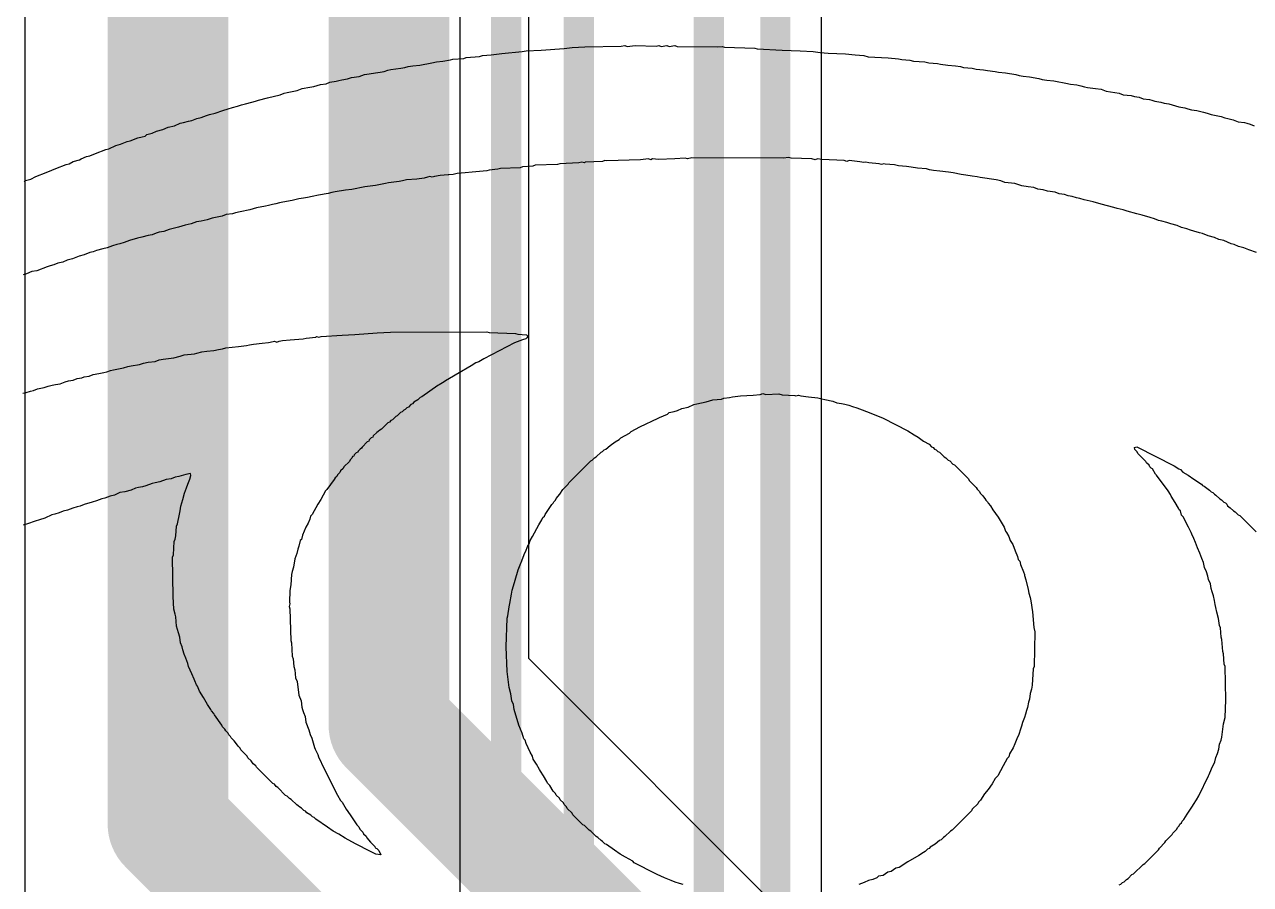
# Model space of a CAD drawing. Header units: inches. Extents: x 0 to 12.2, y 0 to 7.
# Drawn here: x 0.7242 to 1.13, y 1.3397 to 1.6243 of the extents above; entities that cross this region are included whole.
import ezdxf

# ---------------------------------------------------------------- set-up
doc = ezdxf.new("R2010")
doc.units = ezdxf.units.IN
doc.header["$MEASUREMENT"] = 0
for name, color, linetype in [('Bottom Layer', 5, 'Continuous'), ('Layer 2', 76, 'Continuous'), ('Top Overlay', 2, 'Continuous')]:
    doc.layers.add(name, color=color, linetype=linetype)

msp = doc.modelspace()

# ---------------------------------------------------------------- linework, layer by layer
at = {"layer": 'Bottom Layer'}
for p, q in [((0.98798, 0.57795), (0.98798, 2.9325)), ((0.86831, 2.40463), (0.86831, 0.67096))]:
    msp.add_line(p, q, dxfattribs=at)
for points in [[(0.95067, 0.53549, 0.01, 0.01, 0), (0.95067, 2.95542, 0.01, 0.01, 0)], [(0.97268, 0.57743, 0.01, 0.01, 0), (0.97268, 2.93968, 0.01, 0.01, 0)], [(0.90765, 0.26874, 0.01, 0.01, 0), (0.90765, 2.88202, 0.01, 0.01, 0)], [(0.8836, 0.65541, 0.01, 0.01, 0), (0.8836, 2.855, 0.01, 0.01, 0)]]:
    msp.add_lwpolyline(points, format="xyseb", dxfattribs=at)
at = {"layer": 'Layer 2'}
for p, q in [((0.72431, 2.13454), (0.72431, 1.33172)), ((0.89105, 1.41449), (0.89105, 2.06145)), ((1.12754, 1.178), (0.89105, 1.41449))]:
    msp.add_line(p, q, dxfattribs=at)
for points in [[(0.77167, 1.3597, 0.04, 0.04, 0), (0.77167, 2.11068, 0.04, 0.04, 0)], [(0.84481, 1.39245, 0.04, 0.04, 0), (0.84481, 2.07611, 0.04, 0.04, 0)], [(0.84481, 1.39245, 0.04, 0.04, 0), (1.10826, 1.129, 0.04, 0.04, 0)], [(0.77167, 1.3597, 0.04, 0.04, 0), (1.04981, 1.08157, 0.04, 0.04, 0)]]:
    msp.add_lwpolyline(points, format="xyseb", dxfattribs=at)
for points in [[(0.83481, 1.39245, 0.02, 0.02, 1), (0.85481, 1.39245, 0.02, 0.02, 1)], [(0.83481, 1.39245, 0.02, 0.02, 1), (0.85481, 1.39245, 0.02, 0.02, 1)], [(0.76167, 1.3597, 0.02, 0.02, 1), (0.78167, 1.3597, 0.02, 0.02, 1)], [(0.76167, 1.3597, 0.02, 0.02, 1), (0.78167, 1.3597, 0.02, 0.02, 1)]]:
    msp.add_lwpolyline(points, format="xyseb", close=True, dxfattribs=at)
at = {"layer": 'Top Overlay'}
for p, q in [((0.8822, 1.61473), (0.88889, 1.61538)), ((0.88889, 1.61538), (0.8902, 1.61565)), ((0.8902, 1.61565), (0.89519, 1.61591)), ((0.89519, 1.61591), (0.90279, 1.61643)), ((0.90279, 1.61643), (0.90542, 1.6167)), ((0.90542, 1.6167), (0.90962, 1.61696)), ((0.90962, 1.61696), (0.92168, 1.61722)), ((0.92168, 1.61722), (0.92286, 1.61735)), ((0.92286, 1.61735), (0.92365, 1.61709)), ((0.92365, 1.61709), (0.92627, 1.61735)), ((0.92627, 1.61735), (0.93323, 1.61722)), ((0.93323, 1.61722), (0.93414, 1.61735)), ((0.93414, 1.61735), (0.93493, 1.61709)), ((0.93493, 1.61709), (0.93677, 1.61735)), ((0.93677, 1.61735), (0.93756, 1.61709)), ((0.93756, 1.61709), (0.93939, 1.61735)), ((0.93939, 1.61735), (0.94018, 1.61709)), ((0.94018, 1.61709), (0.95343, 1.61696)), ((0.95343, 1.61696), (0.95513, 1.61709)), ((0.95513, 1.61709), (0.95592, 1.61683)), ((0.95592, 1.61683), (0.96589, 1.61656)), ((0.96589, 1.61656), (0.96668, 1.6163)), ((0.96668, 1.6163), (0.97494, 1.61591)), ((0.97494, 1.61591), (0.98097, 1.61565)), ((0.98097, 1.61565), (0.98517, 1.61538)), ((0.98517, 1.61538), (0.98753, 1.61512)), ((0.85505, 1.61092), (0.85898, 1.61171)), ((0.85898, 1.61171), (0.86056, 1.61197)), ((0.86056, 1.61197), (0.86266, 1.61224)), ((0.86266, 1.61224), (0.86515, 1.61263)), ((0.86515, 1.61263), (0.86593, 1.61289)), ((0.86593, 1.61289), (0.86961, 1.61315)), ((0.86961, 1.61315), (0.87039, 1.61342)), ((0.87039, 1.61342), (0.87472, 1.61381)), ((0.87472, 1.61381), (0.87577, 1.61407)), ((0.87577, 1.61407), (0.87866, 1.61433)), ((0.87866, 1.61433), (0.8822, 1.61473)), ((0.98753, 1.61512), (0.99016, 1.61486)), ((0.99016, 1.61486), (0.99593, 1.6146)), ((0.99593, 1.6146), (0.99908, 1.61433)), ((0.99908, 1.61433), (1.00196, 1.61407)), ((1.00196, 1.61407), (1.0034, 1.61368)), ((1.0034, 1.61368), (1.01009, 1.61329)), ((1.01009, 1.61329), (1.0135, 1.61302)), ((1.0135, 1.61302), (1.01455, 1.61276)), ((1.01455, 1.61276), (1.01718, 1.6125)), ((1.01718, 1.6125), (1.01849, 1.61224)), ((1.01849, 1.61224), (1.02216, 1.61197)), ((1.02216, 1.61197), (1.02347, 1.61171)), ((1.02347, 1.61171), (1.02636, 1.61145)), ((1.02636, 1.61145), (1.02741, 1.61119)), ((1.02741, 1.61119), (1.02977, 1.61092)), ((0.83235, 1.60686), (0.83498, 1.60712)), ((0.83498, 1.60712), (0.83668, 1.60778)), ((0.83668, 1.60778), (0.83826, 1.60804)), ((0.83826, 1.60804), (0.84036, 1.6083)), ((0.84036, 1.6083), (0.84193, 1.60856)), ((0.84193, 1.60856), (0.84324, 1.60883)), ((0.84324, 1.60883), (0.84442, 1.60922)), ((0.84442, 1.60922), (0.84547, 1.60948)), ((0.84547, 1.60948), (0.84875, 1.60987)), ((0.84875, 1.60987), (0.85006, 1.61014)), ((0.85006, 1.61014), (0.85111, 1.6104)), ((0.85111, 1.6104), (0.85269, 1.61066)), ((0.85269, 1.61066), (0.85505, 1.61092)), ((1.02977, 1.61092), (1.03239, 1.61066)), ((1.03239, 1.61066), (1.03397, 1.6104)), ((1.03397, 1.6104), (1.03502, 1.61014)), ((1.03502, 1.61014), (1.0379, 1.60987)), ((1.0379, 1.60987), (1.03921, 1.60961)), ((1.03921, 1.60961), (1.04158, 1.60935)), ((1.04158, 1.60935), (1.04289, 1.60909)), ((1.04289, 1.60909), (1.04551, 1.60883)), ((1.04551, 1.60883), (1.04656, 1.60856)), ((1.04656, 1.60856), (1.04892, 1.6083)), ((1.04892, 1.6083), (1.05233, 1.60778)), ((1.05233, 1.60778), (1.05338, 1.60751)), ((1.05338, 1.60751), (1.05469, 1.60725)), ((1.05469, 1.60725), (1.05679, 1.60699)), ((0.81438, 1.60253), (0.81609, 1.60318)), ((0.81609, 1.60318), (0.81858, 1.60358)), ((0.81858, 1.60358), (0.81989, 1.60384)), ((0.81989, 1.60384), (0.82212, 1.6045)), ((0.82212, 1.6045), (0.82396, 1.60476)), ((0.82396, 1.60476), (0.82527, 1.60528)), ((0.82527, 1.60528), (0.82737, 1.60555)), ((0.82737, 1.60555), (0.82816, 1.60581)), ((0.82816, 1.60581), (0.82921, 1.60607)), ((0.82921, 1.60607), (0.83104, 1.60633)), ((0.83104, 1.60633), (0.83235, 1.60686)), ((1.05679, 1.60699), (1.05994, 1.60646)), ((1.05994, 1.60646), (1.06099, 1.6062)), ((1.06099, 1.6062), (1.06256, 1.60594)), ((1.06256, 1.60594), (1.06492, 1.60568)), ((1.06492, 1.60568), (1.0665, 1.60541)), ((1.0665, 1.60541), (1.06781, 1.60515)), ((1.06781, 1.60515), (1.06886, 1.60489)), ((1.06886, 1.60489), (1.07043, 1.60463)), ((1.07043, 1.60463), (1.07253, 1.60437)), ((1.07253, 1.60437), (1.07384, 1.6041)), ((1.07384, 1.6041), (1.07502, 1.60371)), ((1.07502, 1.60371), (1.07607, 1.60345)), ((1.07607, 1.60345), (1.0787, 1.60318)), ((1.0787, 1.60318), (1.08053, 1.60292)), ((0.79943, 1.59859), (0.80061, 1.59899)), ((0.80061, 1.59899), (0.80166, 1.59925)), ((0.80166, 1.59925), (0.80455, 1.60004)), ((0.80455, 1.60004), (0.80874, 1.60109)), ((0.80874, 1.60109), (0.81006, 1.60161)), ((0.81006, 1.60161), (0.8111, 1.60187)), ((0.8111, 1.60187), (0.81333, 1.60227)), ((0.81333, 1.60227), (0.81438, 1.60253)), ((1.08053, 1.60292), (1.08224, 1.60227)), ((1.08224, 1.60227), (1.08657, 1.60161)), ((1.08657, 1.60161), (1.08788, 1.60109)), ((1.08788, 1.60109), (1.0905, 1.60082)), ((1.0905, 1.60082), (1.09155, 1.60056)), ((1.09155, 1.60056), (1.09313, 1.6003)), ((1.09313, 1.6003), (1.09444, 1.59977)), ((1.09444, 1.59977), (1.09654, 1.59951)), ((1.09654, 1.59951), (1.09732, 1.59925)), ((1.09732, 1.59925), (1.09837, 1.59899)), ((1.09837, 1.59899), (1.10034, 1.59859)), ((0.78539, 1.59453), (0.78723, 1.59505)), ((0.78723, 1.59505), (0.78985, 1.59584)), ((0.78985, 1.59584), (0.79156, 1.59649)), ((0.79156, 1.59649), (0.793, 1.59689)), ((0.793, 1.59689), (0.79471, 1.59728)), ((0.79471, 1.59728), (0.79602, 1.59781)), ((0.79602, 1.59781), (0.79733, 1.59807)), ((0.79733, 1.59807), (0.79943, 1.59859)), ((1.10034, 1.59859), (1.10139, 1.59833)), ((1.10139, 1.59833), (1.10296, 1.59807)), ((1.10296, 1.59807), (1.10401, 1.59781)), ((1.10401, 1.59781), (1.10624, 1.59715)), ((1.10624, 1.59715), (1.10821, 1.59676)), ((1.10821, 1.59676), (1.10926, 1.59649)), ((1.10926, 1.59649), (1.11044, 1.5961)), ((1.11044, 1.5961), (1.11228, 1.59584)), ((1.11228, 1.59584), (1.11438, 1.59531)), ((1.11438, 1.59531), (1.11569, 1.59505)), ((1.11569, 1.59505), (1.117, 1.59453)), ((0.77175, 1.59033), (0.77385, 1.59085)), ((0.77385, 1.59085), (0.77569, 1.59164)), ((0.77569, 1.59164), (0.77674, 1.5919)), ((0.77674, 1.5919), (0.77844, 1.5923)), ((0.77844, 1.5923), (0.77949, 1.59256)), ((0.77949, 1.59256), (0.7812, 1.59322)), ((0.7812, 1.59322), (0.78264, 1.59361)), ((0.78264, 1.59361), (0.78435, 1.59427)), ((0.78435, 1.59427), (0.78539, 1.59453)), ((1.117, 1.59453), (1.12028, 1.59387)), ((1.12028, 1.59387), (1.12146, 1.59348)), ((1.12146, 1.59348), (1.12251, 1.59322)), ((1.12251, 1.59322), (1.12421, 1.59282)), ((1.12421, 1.59282), (1.12592, 1.59217)), ((1.12592, 1.59217), (1.12802, 1.5919)), ((1.12802, 1.5919), (1.12881, 1.59164)), ((1.12881, 1.59164), (1.12985, 1.59138)), ((1.12985, 1.59138), (1.13117, 1.59085)), ((0.75916, 1.58587), (0.76165, 1.58679)), ((0.76165, 1.58679), (0.7631, 1.58718)), ((0.7631, 1.58718), (0.76414, 1.58744)), ((0.76414, 1.58744), (0.76467, 1.58797)), ((0.76467, 1.58797), (0.76637, 1.58836)), ((0.76637, 1.58836), (0.76782, 1.58902)), ((0.76782, 1.58902), (0.76992, 1.58954)), ((0.76992, 1.58954), (0.77175, 1.59033)), ((0.74762, 1.58167), (0.75103, 1.58298)), ((0.75103, 1.58298), (0.75208, 1.58325)), ((0.75208, 1.58325), (0.75444, 1.5843)), ((0.75444, 1.5843), (0.75588, 1.58469)), ((0.75588, 1.58469), (0.75811, 1.58561)), ((0.75811, 1.58561), (0.75916, 1.58587)), ((0.73896, 1.57826), (0.74027, 1.57905)), ((0.74027, 1.57905), (0.74237, 1.57957)), ((0.74237, 1.57957), (0.74289, 1.57984)), ((0.74289, 1.57984), (0.74473, 1.58062)), ((0.74473, 1.58062), (0.74578, 1.58089)), ((0.74578, 1.58089), (0.74762, 1.58167)), ((0.9087, 1.57879), (0.90765, 1.57852)), ((0.90948, 1.57852), (0.9087, 1.57879)), ((0.90975, 1.57879), (0.90948, 1.57852)), ((0.91552, 1.57905), (0.90975, 1.57879)), ((0.91631, 1.57931), (0.91552, 1.57905)), ((0.91696, 1.57918), (0.91631, 1.57931)), ((0.92811, 1.57957), (0.91696, 1.57918)), ((0.93073, 1.57984), (0.92811, 1.57957)), ((0.93152, 1.57957), (0.93073, 1.57984)), ((0.93205, 1.57984), (0.93152, 1.57957)), ((0.93401, 1.5797), (0.93205, 1.57984)), ((0.93939, 1.57984), (0.93401, 1.5797)), ((0.9428, 1.5801), (0.93939, 1.57984)), ((0.94359, 1.57984), (0.9428, 1.5801)), ((0.94503, 1.58023), (0.94359, 1.57984)), ((0.97533, 1.5801), (0.94503, 1.58023)), ((0.97717, 1.58036), (0.97533, 1.5801)), ((0.97796, 1.5801), (0.97717, 1.58036)), ((0.98478, 1.57984), (0.97796, 1.5801)), ((0.98583, 1.57957), (0.98478, 1.57984)), ((0.98661, 1.57984), (0.98583, 1.57957)), ((0.98806, 1.5797), (0.98661, 1.57984)), ((0.99553, 1.57931), (0.98806, 1.5797)), ((0.99632, 1.57905), (0.99553, 1.57931)), ((0.99711, 1.57931), (0.99632, 1.57905)), ((0.99803, 1.57918), (0.99711, 1.57931)), ((1.00065, 1.57892), (0.99803, 1.57918)), ((1.00196, 1.57866), (1.00065, 1.57892)), ((1.00262, 1.57879), (1.00196, 1.57866)), ((1.00367, 1.57852), (1.00262, 1.57879)), ((0.72794, 1.57406), (0.73135, 1.57538)), ((0.73135, 1.57538), (0.73319, 1.57616)), ((0.73319, 1.57616), (0.7345, 1.57669)), ((0.7345, 1.57669), (0.73791, 1.578)), ((0.73791, 1.578), (0.73896, 1.57826)), ((0.86607, 1.57472), (0.86462, 1.57459)), ((0.86738, 1.57498), (0.86607, 1.57472)), ((0.87, 1.57524), (0.86738, 1.57498)), ((0.87236, 1.57551), (0.87, 1.57524)), ((0.87722, 1.5759), (0.87236, 1.57551)), ((0.878, 1.57616), (0.87722, 1.5759)), ((0.88089, 1.57643), (0.878, 1.57616)), ((0.88168, 1.57669), (0.88089, 1.57643)), ((0.88823, 1.57695), (0.88168, 1.57669)), ((0.88902, 1.57721), (0.88823, 1.57695)), ((0.89243, 1.57747), (0.88902, 1.57721)), ((0.89322, 1.57774), (0.89243, 1.57747)), ((0.90056, 1.578), (0.89322, 1.57774)), ((0.90135, 1.57826), (0.90056, 1.578)), ((0.90765, 1.57852), (0.90135, 1.57826)), ((1.00708, 1.57826), (1.00367, 1.57852)), ((1.00786, 1.578), (1.00708, 1.57826)), ((1.00865, 1.57826), (1.00786, 1.578)), ((1.00904, 1.57813), (1.00865, 1.57826)), ((1.01219, 1.57787), (1.00904, 1.57813)), ((1.0135, 1.57761), (1.01219, 1.57787)), ((1.01613, 1.57734), (1.0135, 1.57761)), ((1.0177, 1.57708), (1.01613, 1.57734)), ((1.0198, 1.57682), (1.0177, 1.57708)), ((1.02269, 1.57656), (1.0198, 1.57682)), ((1.02374, 1.57629), (1.02269, 1.57656)), ((1.02505, 1.57603), (1.02374, 1.57629)), ((1.02715, 1.57577), (1.02505, 1.57603)), ((1.03003, 1.57551), (1.02715, 1.57577)), ((1.03161, 1.57524), (1.03003, 1.57551)), ((1.03423, 1.57472), (1.03161, 1.57524)), ((1.0358, 1.57446), (1.03423, 1.57472)), ((0.72401, 1.57223), (0.72453, 1.57275)), ((0.72453, 1.57275), (0.72624, 1.57315)), ((0.72624, 1.57315), (0.72794, 1.57406)), ((0.83681, 1.57065), (0.83249, 1.56974)), ((0.84036, 1.57105), (0.83681, 1.57065)), ((0.84141, 1.57131), (0.84036, 1.57105)), ((0.84364, 1.5717), (0.84141, 1.57131)), ((0.84468, 1.57197), (0.84364, 1.5717)), ((0.84823, 1.57236), (0.84468, 1.57197)), ((0.84928, 1.57262), (0.84823, 1.57236)), ((0.85059, 1.57288), (0.84928, 1.57262)), ((0.854, 1.57315), (0.85059, 1.57288)), ((0.85649, 1.57354), (0.854, 1.57315)), ((0.85754, 1.5738), (0.85649, 1.57354)), ((0.85833, 1.57406), (0.85754, 1.5738)), ((0.85911, 1.5738), (0.85833, 1.57406)), ((0.8599, 1.57406), (0.85911, 1.5738)), ((0.86174, 1.57433), (0.8599, 1.57406)), ((0.86436, 1.57459), (0.86174, 1.57433)), ((0.86462, 1.57459), (0.86436, 1.57459)), ((1.0379, 1.5742), (1.0358, 1.57446)), ((1.03948, 1.57393), (1.0379, 1.5742)), ((1.04053, 1.57367), (1.03948, 1.57393)), ((1.04577, 1.57288), (1.04053, 1.57367)), ((1.04735, 1.57262), (1.04577, 1.57288)), ((1.04866, 1.5721), (1.04735, 1.57262)), ((1.05194, 1.5717), (1.04866, 1.5721)), ((1.05299, 1.57144), (1.05194, 1.5717)), ((1.0543, 1.57092), (1.05299, 1.57144)), ((1.0564, 1.57065), (1.0543, 1.57092)), ((1.05823, 1.57039), (1.0564, 1.57065)), ((0.81491, 1.56659), (0.81281, 1.56606)), ((0.81648, 1.56685), (0.81491, 1.56659)), ((0.81779, 1.56711), (0.81648, 1.56685)), ((0.81937, 1.56737), (0.81779, 1.56711)), ((0.82147, 1.5679), (0.81937, 1.56737)), ((0.82462, 1.56842), (0.82147, 1.5679)), ((0.82593, 1.56869), (0.82462, 1.56842)), ((0.82698, 1.56895), (0.82593, 1.56869)), ((0.83039, 1.56947), (0.82698, 1.56895)), ((0.83249, 1.56974), (0.83039, 1.56947)), ((1.05955, 1.56987), (1.05823, 1.57039)), ((1.06138, 1.5696), (1.05955, 1.56987)), ((1.06283, 1.56921), (1.06138, 1.5696)), ((1.06532, 1.56882), (1.06283, 1.56921)), ((1.06663, 1.56829), (1.06532, 1.56882)), ((1.06847, 1.56803), (1.06663, 1.56829)), ((1.06965, 1.56764), (1.06847, 1.56803)), ((1.07096, 1.56737), (1.06965, 1.56764)), ((1.0724, 1.56698), (1.07096, 1.56737)), ((1.07345, 1.56672), (1.0724, 1.56698)), ((1.07489, 1.56633), (1.07345, 1.56672)), ((0.79877, 1.56305), (0.79549, 1.56239)), ((0.79982, 1.56331), (0.79877, 1.56305)), ((0.801, 1.5637), (0.79982, 1.56331)), ((0.80389, 1.56423), (0.801, 1.5637)), ((0.80494, 1.56449), (0.80389, 1.56423)), ((0.80625, 1.56475), (0.80494, 1.56449)), ((0.8073, 1.56501), (0.80625, 1.56475)), ((0.80861, 1.56528), (0.8073, 1.56501)), ((0.80966, 1.56554), (0.80861, 1.56528)), ((0.81281, 1.56606), (0.80966, 1.56554)), ((1.07594, 1.56606), (1.07489, 1.56633)), ((1.07791, 1.56567), (1.07594, 1.56606)), ((1.08053, 1.56488), (1.07791, 1.56567)), ((1.08473, 1.56383), (1.08053, 1.56488)), ((1.08591, 1.56344), (1.08473, 1.56383)), ((1.08788, 1.56305), (1.08591, 1.56344)), ((1.08919, 1.56252), (1.08788, 1.56305)), ((1.09234, 1.56173), (1.08919, 1.56252)), ((0.78107, 1.55898), (0.77936, 1.55832)), ((0.78264, 1.55924), (0.78107, 1.55898)), ((0.78461, 1.55964), (0.78264, 1.55924)), ((0.78631, 1.56029), (0.78461, 1.55964)), ((0.78789, 1.56055), (0.78631, 1.56029)), ((0.78959, 1.56095), (0.78789, 1.56055)), ((0.7909, 1.56147), (0.78959, 1.56095)), ((0.793, 1.56173), (0.7909, 1.56147)), ((0.79405, 1.562), (0.793, 1.56173)), ((0.79549, 1.56239), (0.79405, 1.562)), ((1.09418, 1.56121), (1.09234, 1.56173)), ((1.0968, 1.56042), (1.09418, 1.56121)), ((1.09824, 1.56003), (1.0968, 1.56042)), ((1.09955, 1.5595), (1.09824, 1.56003)), ((1.1006, 1.55924), (1.09955, 1.5595)), ((1.10231, 1.55885), (1.1006, 1.55924)), ((1.10362, 1.55832), (1.10231, 1.55885)), ((0.76506, 1.55452), (0.76296, 1.55399)), ((0.76637, 1.55478), (0.76506, 1.55452)), ((0.76769, 1.55531), (0.76637, 1.55478)), ((0.76874, 1.55557), (0.76769, 1.55531)), ((0.77031, 1.55583), (0.76874, 1.55557)), ((0.77202, 1.55649), (0.77031, 1.55583)), ((0.77516, 1.55727), (0.77202, 1.55649)), ((0.77739, 1.55793), (0.77516, 1.55727)), ((0.77936, 1.55832), (0.77739, 1.55793)), ((1.10572, 1.5578), (1.10362, 1.55832)), ((1.10716, 1.55714), (1.10572, 1.5578)), ((1.10887, 1.55675), (1.10716, 1.55714)), ((1.11018, 1.55622), (1.10887, 1.55675)), ((1.11123, 1.55596), (1.11018, 1.55622)), ((1.11306, 1.55544), (1.11123, 1.55596)), ((1.11411, 1.55518), (1.11306, 1.55544)), ((1.11595, 1.55439), (1.11411, 1.55518)), ((1.11805, 1.55386), (1.11595, 1.55439)), ((0.75155, 1.55045), (0.75011, 1.55006)), ((0.75326, 1.55111), (0.75155, 1.55045)), ((0.7547, 1.5515), (0.75326, 1.55111)), ((0.75575, 1.55177), (0.7547, 1.5515)), ((0.75719, 1.55216), (0.75575, 1.55177)), ((0.7589, 1.55281), (0.75719, 1.55216)), ((0.76152, 1.5536), (0.7589, 1.55281)), ((0.76296, 1.55399), (0.76152, 1.5536)), ((1.11949, 1.55321), (1.11805, 1.55386)), ((1.1212, 1.55281), (1.11949, 1.55321)), ((1.12356, 1.55177), (1.1212, 1.55281)), ((1.12461, 1.5515), (1.12356, 1.55177)), ((1.12605, 1.55085), (1.12461, 1.5515)), ((1.12776, 1.55045), (1.12605, 1.55085)), ((1.12946, 1.5498), (1.12776, 1.55045)), ((0.7383, 1.54639), (0.73686, 1.54573)), ((0.74001, 1.54678), (0.7383, 1.54639)), ((0.74224, 1.5477), (0.74001, 1.54678)), ((0.74394, 1.54809), (0.74224, 1.5477)), ((0.74578, 1.54888), (0.74394, 1.54809)), ((0.74683, 1.54914), (0.74578, 1.54888)), ((0.74801, 1.54954), (0.74683, 1.54914)), ((0.75011, 1.55006), (0.74801, 1.54954)), ((1.13195, 1.54888), (1.12946, 1.5498)), ((0.72663, 1.54258), (0.72479, 1.5418)), ((0.7282, 1.54285), (0.72663, 1.54258)), ((0.73161, 1.54416), (0.7282, 1.54285)), ((0.73266, 1.54442), (0.73161, 1.54416)), ((0.73384, 1.54481), (0.73266, 1.54442)), ((0.73516, 1.54534), (0.73384, 1.54481)), ((0.73686, 1.54573), (0.73516, 1.54534)), ((0.72479, 1.5418), (0.72374, 1.54153)), ((0.83354, 1.52173), (0.84088, 1.52225)), ((0.84088, 1.52225), (0.84534, 1.52251)), ((0.84534, 1.52251), (0.87722, 1.52264)), ((0.87722, 1.52264), (0.878, 1.52238)), ((0.878, 1.52238), (0.88666, 1.52212)), ((0.88666, 1.52212), (0.88745, 1.52186)), ((0.88745, 1.52186), (0.89033, 1.5216)), ((0.79077, 1.51727), (0.79497, 1.51779)), ((0.79497, 1.51779), (0.79759, 1.51805)), ((0.79759, 1.51805), (0.79864, 1.51832)), ((0.79864, 1.51832), (0.79995, 1.51858)), ((0.79995, 1.51858), (0.80284, 1.51884)), ((0.80284, 1.51884), (0.80494, 1.5191)), ((0.80494, 1.5191), (0.80651, 1.51937)), ((0.80651, 1.51937), (0.80691, 1.5195)), ((0.80691, 1.5195), (0.80769, 1.51923)), ((0.80769, 1.51923), (0.80848, 1.5195)), ((0.80848, 1.5195), (0.80953, 1.51976)), ((0.80953, 1.51976), (0.81215, 1.52002)), ((0.81215, 1.52002), (0.81635, 1.52028)), ((0.81635, 1.52028), (0.8174, 1.52055)), ((0.8174, 1.52055), (0.82055, 1.52081)), ((0.82055, 1.52081), (0.82081, 1.52107)), ((0.82081, 1.52107), (0.8216, 1.52081)), ((0.8216, 1.52081), (0.82239, 1.52107)), ((0.82239, 1.52107), (0.82934, 1.52146)), ((0.82934, 1.52146), (0.83354, 1.52173)), ((0.8864, 1.51897), (0.87617, 1.51372)), ((0.88902, 1.52002), (0.8864, 1.51897)), ((0.89007, 1.52028), (0.88902, 1.52002)), ((0.89046, 1.52068), (0.89007, 1.52028)), ((0.89033, 1.5216), (0.89073, 1.5212)), ((0.89073, 1.5212), (0.89046, 1.52068)), ((0.77005, 1.51359), (0.77359, 1.51399)), ((0.77359, 1.51399), (0.77569, 1.51451)), ((0.77569, 1.51451), (0.777, 1.51504)), ((0.777, 1.51504), (0.78041, 1.5153)), ((0.78041, 1.5153), (0.7812, 1.51556)), ((0.7812, 1.51556), (0.7829, 1.51595)), ((0.7829, 1.51595), (0.78448, 1.51622)), ((0.78448, 1.51622), (0.78684, 1.51648)), ((0.78684, 1.51648), (0.78841, 1.51674)), ((0.78841, 1.51674), (0.78972, 1.517)), ((0.78972, 1.517), (0.79077, 1.51727)), ((0.75142, 1.5094), (0.7526, 1.50979)), ((0.7526, 1.50979), (0.75365, 1.51005)), ((0.75365, 1.51005), (0.75693, 1.51071)), ((0.75693, 1.51071), (0.75837, 1.5111)), ((0.75837, 1.5111), (0.75942, 1.51136)), ((0.75942, 1.51136), (0.76218, 1.51176)), ((0.76218, 1.51176), (0.76349, 1.51228)), ((0.76349, 1.51228), (0.76506, 1.51254)), ((0.76506, 1.51254), (0.76742, 1.51281)), ((0.76742, 1.51281), (0.76874, 1.51333)), ((0.76874, 1.51333), (0.77005, 1.51359)), ((0.87066, 1.51058), (0.86882, 1.50953)), ((0.87197, 1.51136), (0.87066, 1.51058)), ((0.87354, 1.51241), (0.87197, 1.51136)), ((0.87459, 1.51268), (0.87354, 1.51241)), ((0.87617, 1.51372), (0.87459, 1.51268)), ((0.73594, 1.50546), (0.73765, 1.50612)), ((0.73765, 1.50612), (0.7387, 1.50638)), ((0.7387, 1.50638), (0.74027, 1.50664)), ((0.74027, 1.50664), (0.74158, 1.50717)), ((0.74158, 1.50717), (0.74316, 1.50743)), ((0.74316, 1.50743), (0.74394, 1.50769)), ((0.74394, 1.50769), (0.74552, 1.50795)), ((0.74552, 1.50795), (0.74683, 1.50848)), ((0.74683, 1.50848), (0.7488, 1.50887)), ((0.7488, 1.50887), (0.75037, 1.50913)), ((0.75037, 1.50913), (0.75142, 1.5094)), ((0.86305, 1.50612), (0.86147, 1.50507)), ((0.86357, 1.50638), (0.86305, 1.50612)), ((0.8662, 1.50795), (0.86357, 1.50638)), ((0.86672, 1.50822), (0.8662, 1.50795)), ((0.86882, 1.50953), (0.86672, 1.50822)), ((0.72361, 1.50231), (0.72466, 1.50258)), ((0.72466, 1.50258), (0.7261, 1.50297)), ((0.7261, 1.50297), (0.72715, 1.50323)), ((0.72715, 1.50323), (0.72847, 1.50376)), ((0.72847, 1.50376), (0.7307, 1.50415)), ((0.7307, 1.50415), (0.73201, 1.50467)), ((0.73201, 1.50467), (0.73332, 1.50494)), ((0.73332, 1.50494), (0.73437, 1.5052)), ((0.73437, 1.5052), (0.73594, 1.50546)), ((0.86095, 1.50481), (0.8557, 1.50113)), ((0.86147, 1.50507), (0.86095, 1.50481)), ((0.96117, 1.50139), (0.96536, 1.50166)), ((0.96536, 1.50166), (0.96772, 1.50192)), ((0.96772, 1.50192), (0.96851, 1.50218)), ((0.96851, 1.50218), (0.96956, 1.50192)), ((0.96956, 1.50192), (0.97389, 1.50205)), ((0.97389, 1.50205), (0.97494, 1.50179)), ((0.97494, 1.50179), (0.97914, 1.50153)), ((0.97953, 1.50139), (0.98032, 1.50166)), ((0.98032, 1.50166), (0.9811, 1.50139)), ((0.85124, 1.49772), (0.85072, 1.49746)), ((0.85203, 1.49851), (0.85124, 1.49772)), ((0.85256, 1.49877), (0.85203, 1.49851)), ((0.85308, 1.4993), (0.85256, 1.49877)), ((0.85439, 1.50008), (0.85308, 1.4993)), ((0.85518, 1.50087), (0.85439, 1.50008)), ((0.8557, 1.50113), (0.85518, 1.50087)), ((0.94175, 1.4972), (0.94385, 1.49772)), ((0.94385, 1.49772), (0.94569, 1.49851)), ((0.94569, 1.49851), (0.94674, 1.49877)), ((0.94674, 1.49877), (0.94975, 1.49943)), ((0.94975, 1.49943), (0.95198, 1.50008)), ((0.95198, 1.50008), (0.95487, 1.50035)), ((0.95487, 1.50035), (0.95566, 1.50061)), ((0.95566, 1.50061), (0.95749, 1.50087)), ((0.95749, 1.50087), (0.95854, 1.50113)), ((0.95854, 1.50113), (0.96117, 1.50139)), ((0.97914, 1.50153), (0.97953, 1.50139)), ((0.9811, 1.50139), (0.98373, 1.50113)), ((0.98373, 1.50113), (0.98674, 1.50074)), ((0.98674, 1.50074), (0.98806, 1.50048)), ((0.98806, 1.50048), (0.98911, 1.50021)), ((0.98911, 1.50021), (0.99173, 1.49969)), ((0.99173, 1.49969), (0.99304, 1.49916)), ((0.99304, 1.49916), (0.99462, 1.4989)), ((0.99462, 1.4989), (0.99566, 1.49864)), ((0.99566, 1.49864), (0.99698, 1.49838)), ((0.99698, 1.49838), (0.99829, 1.49785)), ((0.99829, 1.49785), (0.99973, 1.49746)), ((0.846, 1.49352), (0.84547, 1.49326)), ((0.84705, 1.49457), (0.846, 1.49352)), ((0.84757, 1.49484), (0.84705, 1.49457)), ((0.84862, 1.49589), (0.84757, 1.49484)), ((0.84914, 1.49615), (0.84862, 1.49589)), ((0.84967, 1.49667), (0.84914, 1.49615)), ((0.85019, 1.49693), (0.84967, 1.49667)), ((0.85072, 1.49746), (0.85019, 1.49693)), ((0.92785, 1.49116), (0.93388, 1.49405)), ((0.93388, 1.49405), (0.93441, 1.49431)), ((0.93441, 1.49431), (0.93703, 1.49536)), ((0.93703, 1.49536), (0.93756, 1.49589)), ((0.93756, 1.49589), (0.93926, 1.49628)), ((0.93926, 1.49628), (0.94031, 1.49654)), ((0.94031, 1.49654), (0.94175, 1.4972)), ((0.99973, 1.49746), (1.00144, 1.4968)), ((1.00144, 1.4968), (1.00432, 1.49575)), ((1.00432, 1.49575), (1.00839, 1.49405)), ((1.00839, 1.49405), (1.01652, 1.48985)), ((0.84127, 1.48959), (0.84075, 1.48933)), ((0.8418, 1.49011), (0.84127, 1.48959)), ((0.84232, 1.49038), (0.8418, 1.49011)), ((0.84442, 1.49247), (0.84232, 1.49038)), ((0.84495, 1.49274), (0.84442, 1.49247)), ((0.84547, 1.49326), (0.84495, 1.49274)), ((0.92444, 1.48906), (0.92496, 1.48959)), ((0.92496, 1.48959), (0.92785, 1.49116)), ((1.01652, 1.48985), (1.01862, 1.48854)), ((0.8376, 1.48618), (0.8359, 1.48447)), ((0.83813, 1.48644), (0.8376, 1.48618)), ((0.83826, 1.48683), (0.83813, 1.48644)), ((0.83891, 1.48749), (0.83826, 1.48683)), ((0.83944, 1.48775), (0.83891, 1.48749)), ((0.83957, 1.48815), (0.83944, 1.48775)), ((0.84075, 1.48933), (0.83957, 1.48815)), ((0.91801, 1.485), (0.91972, 1.48618)), ((0.91972, 1.48618), (0.92103, 1.48697)), ((0.92103, 1.48697), (0.92155, 1.48749)), ((0.92155, 1.48749), (0.92444, 1.48906)), ((1.01862, 1.48854), (1.01993, 1.48775)), ((1.01993, 1.48775), (1.02177, 1.48644)), ((1.02177, 1.48644), (1.0236, 1.48539)), ((1.0236, 1.48539), (1.02439, 1.4846)), ((0.83275, 1.48133), (0.83249, 1.4808)), ((0.83314, 1.48146), (0.83275, 1.48133)), ((0.83327, 1.48185), (0.83314, 1.48146)), ((0.83393, 1.48251), (0.83327, 1.48185)), ((0.83445, 1.48277), (0.83393, 1.48251)), ((0.83458, 1.48316), (0.83445, 1.48277)), ((0.83524, 1.48382), (0.83458, 1.48316)), ((0.83576, 1.48408), (0.83524, 1.48382)), ((0.8359, 1.48447), (0.83576, 1.48408)), ((0.91342, 1.48119), (0.91499, 1.48277)), ((0.91499, 1.48277), (0.91552, 1.48303)), ((0.91552, 1.48303), (0.91604, 1.48356)), ((0.91604, 1.48356), (0.91657, 1.48382)), ((0.91657, 1.48382), (0.91801, 1.485)), ((1.02439, 1.4846), (1.02492, 1.48434)), ((1.02492, 1.48434), (1.02544, 1.48382)), ((1.02544, 1.48382), (1.02597, 1.48356)), ((1.02597, 1.48356), (1.02649, 1.48303)), ((1.02649, 1.48303), (1.02702, 1.48277)), ((1.02702, 1.48277), (1.02859, 1.48119)), ((1.09155, 1.48434), (1.09234, 1.4846)), ((1.09168, 1.48369), (1.09155, 1.48434)), ((1.09247, 1.4829), (1.09168, 1.48369)), ((1.09234, 1.4846), (1.10467, 1.47831)), ((1.09273, 1.48237), (1.09247, 1.4829)), ((1.09536, 1.47975), (1.09273, 1.48237)), ((0.8296, 1.47739), (0.82881, 1.4766)), ((0.82986, 1.47791), (0.8296, 1.47739)), ((0.8317, 1.47975), (0.82986, 1.47791)), ((0.83196, 1.48028), (0.8317, 1.47975)), ((0.83249, 1.4808), (0.83196, 1.48028)), ((0.90437, 1.47267), (0.91158, 1.47988)), ((0.91158, 1.47988), (0.91211, 1.48014)), ((0.91211, 1.48014), (0.91289, 1.48093)), ((0.91289, 1.48093), (0.91342, 1.48119)), ((1.02859, 1.48119), (1.02911, 1.48093)), ((1.02911, 1.48093), (1.0299, 1.48014)), ((1.0299, 1.48014), (1.03043, 1.47988)), ((1.03043, 1.47988), (1.03147, 1.47883)), ((1.03147, 1.47883), (1.032, 1.47857)), ((1.032, 1.47857), (1.03659, 1.47398)), ((1.09562, 1.47923), (1.09536, 1.47975)), ((1.09641, 1.47844), (1.09562, 1.47923)), ((1.09667, 1.47791), (1.09641, 1.47844)), ((1.09706, 1.47752), (1.09667, 1.47791)), ((1.09759, 1.47726), (1.09706, 1.47752)), ((1.0985, 1.47555), (1.09759, 1.47726)), ((1.10467, 1.47831), (1.10624, 1.47726)), ((1.10624, 1.47726), (1.10677, 1.477)), ((0.7711, 1.47372), (0.769, 1.47293)), ((0.77267, 1.47398), (0.7711, 1.47372)), ((0.77398, 1.4745), (0.77267, 1.47398)), ((0.77529, 1.47477), (0.77398, 1.4745)), ((0.77674, 1.47516), (0.77529, 1.47477)), ((0.77752, 1.47542), (0.77674, 1.47516)), ((0.7791, 1.47568), (0.77752, 1.47542)), ((0.77818, 1.47214), (0.77884, 1.47385)), ((0.77884, 1.47385), (0.77923, 1.47503)), ((0.77923, 1.47503), (0.7791, 1.47568)), ((0.82671, 1.47372), (0.82422, 1.47044)), ((0.82698, 1.47424), (0.82671, 1.47372)), ((0.8275, 1.47477), (0.82698, 1.47424)), ((0.82776, 1.47529), (0.8275, 1.47477)), ((0.82855, 1.47608), (0.82776, 1.47529)), ((0.82881, 1.4766), (0.82855, 1.47608)), ((1.03659, 1.47398), (1.03685, 1.47345)), ((1.03685, 1.47345), (1.03921, 1.47109)), ((1.0989, 1.47516), (1.0985, 1.47555)), ((1.1027, 1.47004), (1.0989, 1.47516)), ((1.10677, 1.477), (1.10756, 1.47621)), ((1.10756, 1.47621), (1.10939, 1.47516)), ((1.10939, 1.47516), (1.11123, 1.47385)), ((1.11123, 1.47385), (1.11372, 1.47214)), ((0.75575, 1.46939), (0.75391, 1.4686)), ((0.75732, 1.46965), (0.75575, 1.46939)), ((0.75942, 1.47018), (0.75732, 1.46965)), ((0.76087, 1.47083), (0.75942, 1.47018)), ((0.76191, 1.47109), (0.76087, 1.47083)), ((0.76323, 1.47136), (0.76191, 1.47109)), ((0.76428, 1.47162), (0.76323, 1.47136)), ((0.76637, 1.47241), (0.76428, 1.47162)), ((0.76742, 1.47267), (0.76637, 1.47241)), ((0.769, 1.47293), (0.76742, 1.47267)), ((0.77661, 1.46716), (0.77713, 1.46926)), ((0.77713, 1.46926), (0.77779, 1.47096)), ((0.77779, 1.47096), (0.77818, 1.47214)), ((0.82383, 1.47004), (0.82225, 1.46716)), ((0.82422, 1.47044), (0.82383, 1.47004)), ((0.90135, 1.46886), (0.9024, 1.47044)), ((0.9024, 1.47044), (0.90411, 1.47214)), ((0.90411, 1.47214), (0.90437, 1.47267)), ((1.03921, 1.47109), (1.03948, 1.47057)), ((1.03948, 1.47057), (1.04026, 1.46978)), ((1.04026, 1.46978), (1.04053, 1.46926)), ((1.04053, 1.46926), (1.04131, 1.46847)), ((1.10349, 1.46873), (1.1027, 1.47004)), ((1.11372, 1.47214), (1.11411, 1.47175)), ((1.11411, 1.47175), (1.11464, 1.47149)), ((1.11464, 1.47149), (1.11647, 1.47018)), ((1.11647, 1.47018), (1.117, 1.46965)), ((1.117, 1.46965), (1.11752, 1.46939)), ((1.11752, 1.46939), (1.11805, 1.46886)), ((0.74394, 1.46545), (0.74263, 1.46493)), ((0.74657, 1.46624), (0.74394, 1.46545)), ((0.74801, 1.46663), (0.74657, 1.46624)), ((0.74972, 1.46729), (0.74801, 1.46663)), ((0.75077, 1.46755), (0.74972, 1.46729)), ((0.75247, 1.46821), (0.75077, 1.46755)), ((0.75391, 1.4686), (0.75247, 1.46821)), ((0.77595, 1.46493), (0.77621, 1.46598)), ((0.77621, 1.46598), (0.77661, 1.46716)), ((0.8212, 1.46558), (0.81937, 1.46217)), ((0.82225, 1.46716), (0.8212, 1.46558)), ((0.8965, 1.46217), (0.89873, 1.46545)), ((0.89873, 1.46545), (0.89912, 1.46585)), ((0.89912, 1.46585), (0.89938, 1.46637)), ((0.89938, 1.46637), (0.89991, 1.4669)), ((0.89991, 1.4669), (0.90017, 1.46742)), ((0.90017, 1.46742), (0.90135, 1.46886)), ((1.04131, 1.46847), (1.04158, 1.46795)), ((1.04158, 1.46795), (1.0421, 1.46742)), ((1.0421, 1.46742), (1.04236, 1.4669)), ((1.04236, 1.4669), (1.04289, 1.46637)), ((1.04289, 1.46637), (1.04315, 1.46585)), ((1.04315, 1.46585), (1.04394, 1.46506)), ((1.04394, 1.46506), (1.04472, 1.46375)), ((1.10375, 1.46821), (1.10349, 1.46873)), ((1.10506, 1.46611), (1.10375, 1.46821)), ((1.10611, 1.46427), (1.10506, 1.46611)), ((1.11805, 1.46886), (1.11857, 1.4686)), ((1.11857, 1.4686), (1.11989, 1.46729)), ((1.11989, 1.46729), (1.12041, 1.46703)), ((1.12041, 1.46703), (1.1212, 1.46624)), ((1.1212, 1.46624), (1.12172, 1.46598)), ((1.12172, 1.46598), (1.12212, 1.46558)), ((1.12212, 1.46558), (1.12238, 1.46506)), ((1.12238, 1.46506), (1.1233, 1.4644)), ((0.73083, 1.46099), (0.72912, 1.46034)), ((0.73319, 1.46204), (0.73083, 1.46099)), ((0.73424, 1.46231), (0.73319, 1.46204)), ((0.73568, 1.4627), (0.73424, 1.46231)), ((0.73699, 1.46322), (0.73568, 1.4627)), ((0.73843, 1.46362), (0.73699, 1.46322)), ((0.74014, 1.46427), (0.73843, 1.46362)), ((0.74158, 1.46467), (0.74014, 1.46427)), ((0.74263, 1.46493), (0.74158, 1.46467)), ((0.77477, 1.45903), (0.77543, 1.46231)), ((0.77543, 1.46231), (0.77569, 1.46335)), ((0.77569, 1.46335), (0.77595, 1.46493)), ((0.81884, 1.46165), (0.81858, 1.4606)), ((0.81937, 1.46217), (0.81884, 1.46165)), ((0.89545, 1.46034), (0.89571, 1.46112)), ((0.89571, 1.46112), (0.89624, 1.46165)), ((0.89624, 1.46165), (0.8965, 1.46217)), ((1.04472, 1.46375), (1.04643, 1.46126)), ((1.04643, 1.46126), (1.0484, 1.45798)), ((1.10637, 1.46375), (1.10611, 1.46427)), ((1.10677, 1.46335), (1.10637, 1.46375)), ((1.10716, 1.46191), (1.10677, 1.46335)), ((1.10769, 1.46139), (1.10716, 1.46191)), ((1.10952, 1.45798), (1.10769, 1.46139)), ((1.1233, 1.4644), (1.12435, 1.46335)), ((1.12435, 1.46335), (1.12487, 1.46309)), ((1.12487, 1.46309), (1.12592, 1.46204)), ((1.12592, 1.46204), (1.12644, 1.46178)), ((1.12644, 1.46178), (1.13182, 1.4564)), ((0.72519, 1.45903), (0.72374, 1.45863)), ((0.72768, 1.45994), (0.72519, 1.45903)), ((0.72912, 1.46034), (0.72768, 1.45994)), ((0.77424, 1.45509), (0.77451, 1.45824)), ((0.77451, 1.45824), (0.77477, 1.45903)), ((0.81727, 1.45798), (0.81622, 1.45535)), ((0.81806, 1.45929), (0.81727, 1.45798)), ((0.81858, 1.4606), (0.81806, 1.45929)), ((0.8923, 1.45483), (0.8944, 1.45876)), ((0.8944, 1.45876), (0.89545, 1.46034)), ((1.0484, 1.45798), (1.04892, 1.45666)), ((1.11031, 1.45614), (1.10952, 1.45798)), ((0.77346, 1.44879), (0.77372, 1.45325)), ((0.77372, 1.45325), (0.77398, 1.45404)), ((0.77398, 1.45404), (0.77424, 1.45509)), ((0.81543, 1.45352), (0.81491, 1.45168)), ((0.81583, 1.45391), (0.81543, 1.45352)), ((0.81622, 1.45535), (0.81583, 1.45391)), ((0.89125, 1.45247), (0.89151, 1.45352)), ((0.89151, 1.45352), (0.8923, 1.45483)), ((1.04892, 1.45666), (1.04918, 1.45614)), ((1.04918, 1.45614), (1.04997, 1.45483)), ((1.04997, 1.45483), (1.05049, 1.45352)), ((1.05049, 1.45352), (1.05128, 1.4522)), ((1.11057, 1.45562), (1.11031, 1.45614)), ((1.11123, 1.45417), (1.11057, 1.45562)), ((1.11175, 1.45286), (1.11123, 1.45417)), ((1.11241, 1.45116), (1.11175, 1.45286)), ((0.81425, 1.44919), (0.8136, 1.44748)), ((0.81465, 1.45063), (0.81425, 1.44919)), ((0.81491, 1.45168), (0.81465, 1.45063)), ((0.88876, 1.44683), (0.88955, 1.44893)), ((0.88955, 1.44893), (0.8902, 1.45037)), ((0.8902, 1.45037), (0.89086, 1.45207)), ((0.89086, 1.45207), (0.89125, 1.45247)), ((1.05128, 1.4522), (1.05207, 1.45011)), ((1.05207, 1.45011), (1.05286, 1.44827)), ((1.1132, 1.44932), (1.11241, 1.45116)), ((1.11385, 1.44761), (1.1132, 1.44932)), ((0.7732, 1.44801), (0.77346, 1.44879)), ((0.77333, 1.43502), (0.7732, 1.44801)), ((0.8136, 1.44748), (0.8132, 1.44473)), ((0.88758, 1.44381), (0.88823, 1.44552)), ((0.88823, 1.44552), (0.88876, 1.44683)), ((1.05286, 1.44827), (1.05312, 1.44722)), ((1.05312, 1.44722), (1.05364, 1.4467)), ((1.05364, 1.4467), (1.05391, 1.44565)), ((1.05391, 1.44565), (1.05482, 1.44315)), ((1.11438, 1.4463), (1.11385, 1.44761)), ((1.11477, 1.4446), (1.11438, 1.4463)), ((0.81255, 1.44224), (0.81229, 1.43883)), ((0.81281, 1.44329), (0.81255, 1.44224)), ((0.8132, 1.44473), (0.81281, 1.44329)), ((0.88653, 1.4404), (0.88758, 1.44381)), ((1.05482, 1.44315), (1.05522, 1.44224)), ((1.05522, 1.44224), (1.05522, 1.44197)), ((1.05522, 1.44197), (1.05561, 1.44053)), ((1.11543, 1.44315), (1.11477, 1.4446)), ((1.11582, 1.44171), (1.11543, 1.44315)), ((1.11608, 1.44066), (1.11582, 1.44171)), ((0.81202, 1.43699), (0.81189, 1.43318)), ((0.81229, 1.43883), (0.81202, 1.43699)), ((0.88535, 1.43581), (0.88561, 1.43712)), ((0.88561, 1.43712), (0.886, 1.43856)), ((0.886, 1.43856), (0.88653, 1.4404)), ((1.05561, 1.44053), (1.0564, 1.43738)), ((1.0564, 1.43738), (1.05666, 1.43607)), ((1.11674, 1.43922), (1.11608, 1.44066)), ((1.117, 1.43764), (1.11674, 1.43922)), ((1.11726, 1.4366), (1.117, 1.43764)), ((0.77359, 1.43082), (0.77333, 1.43502)), ((0.81189, 1.43318), (0.81202, 1.43253)), ((0.88456, 1.43161), (0.88482, 1.43266)), ((0.88482, 1.43266), (0.88535, 1.43581)), ((1.05666, 1.43607), (1.05705, 1.43463)), ((1.05705, 1.43463), (1.05732, 1.43358)), ((1.05732, 1.43358), (1.05784, 1.42991)), ((1.11779, 1.43528), (1.11726, 1.4366)), ((1.11805, 1.43371), (1.11779, 1.43528)), ((1.11831, 1.4324), (1.11805, 1.43371)), ((0.77398, 1.42912), (0.77359, 1.43082)), ((0.77424, 1.42833), (0.77398, 1.42912)), ((0.81202, 1.43253), (0.81176, 1.43174)), ((0.81176, 1.43174), (0.81202, 1.43095)), ((0.81202, 1.43095), (0.81229, 1.42046)), ((0.88391, 1.42781), (0.88417, 1.42859)), ((0.88417, 1.42859), (0.88456, 1.43161)), ((1.05784, 1.42991), (1.05823, 1.42479)), ((1.11857, 1.43135), (1.11831, 1.4324)), ((1.11884, 1.42977), (1.11857, 1.43135)), ((1.11936, 1.42768), (1.11884, 1.42977)), ((0.77451, 1.42518), (0.77424, 1.42833)), ((0.77477, 1.42413), (0.77451, 1.42518)), ((0.88364, 1.41836), (0.88391, 1.42781)), ((1.05823, 1.42479), (1.05863, 1.42335)), ((1.11975, 1.42545), (1.11936, 1.42768)), ((1.12002, 1.42466), (1.11975, 1.42545)), ((1.12028, 1.42151), (1.12002, 1.42466)), ((0.77516, 1.42295), (0.77477, 1.42413)), ((0.77556, 1.42151), (0.77516, 1.42295)), ((0.77582, 1.41967), (0.77556, 1.42151)), ((0.81229, 1.42046), (0.81255, 1.41967)), ((1.05863, 1.42335), (1.05837, 1.4118)), ((1.12054, 1.42072), (1.12028, 1.42151)), ((1.1208, 1.41679), (1.12054, 1.42072)), ((0.77634, 1.41836), (0.77582, 1.41967)), ((0.77661, 1.41731), (0.77634, 1.41836)), ((0.777, 1.41587), (0.77661, 1.41731)), ((0.81255, 1.41967), (0.81281, 1.41521)), ((0.88391, 1.41023), (0.88364, 1.41836)), ((1.12107, 1.416), (1.1208, 1.41679)), ((0.77752, 1.41456), (0.777, 1.41587)), ((0.77818, 1.41285), (0.77752, 1.41456)), ((0.77844, 1.4118), (0.77818, 1.41285)), ((0.81281, 1.41521), (0.81307, 1.41443)), ((0.81307, 1.41443), (0.81333, 1.4118)), ((1.12133, 1.41259), (1.12107, 1.416)), ((1.12159, 1.4118), (1.12133, 1.41259)), ((0.77949, 1.40944), (0.77844, 1.4118)), ((0.78028, 1.40761), (0.77949, 1.40944)), ((0.81333, 1.4118), (0.8136, 1.41075)), ((0.8136, 1.41075), (0.81386, 1.40813)), ((0.88456, 1.40485), (0.88391, 1.41023)), ((1.0581, 1.41102), (1.05771, 1.40564)), ((1.05837, 1.4118), (1.0581, 1.41102)), ((1.12185, 1.40079), (1.12159, 1.4118)), ((0.78054, 1.40708), (0.78028, 1.40761)), ((0.78107, 1.40577), (0.78054, 1.40708)), ((0.78146, 1.40538), (0.78107, 1.40577)), ((0.78212, 1.40367), (0.78146, 1.40538)), ((0.81386, 1.40813), (0.81438, 1.40682)), ((0.81438, 1.40682), (0.81491, 1.40236)), ((0.88509, 1.40275), (0.88456, 1.40485)), ((1.05745, 1.40433), (1.05705, 1.40288)), ((1.05771, 1.40564), (1.05745, 1.40433)), ((0.78343, 1.40157), (0.78212, 1.40367)), ((0.78474, 1.39921), (0.78343, 1.40157)), ((0.81491, 1.40236), (0.8157, 1.40052)), ((0.8157, 1.40052), (0.81596, 1.39842)), ((0.88548, 1.40052), (0.88509, 1.40275)), ((0.886, 1.39921), (0.88548, 1.40052)), ((1.05679, 1.40105), (1.05653, 1.4)), ((1.05705, 1.40288), (1.05679, 1.40105)), ((1.12159, 1.39501), (1.12185, 1.40079)), ((0.78579, 1.39764), (0.78474, 1.39921)), ((0.78605, 1.39711), (0.78579, 1.39764)), ((0.78684, 1.39633), (0.78605, 1.39711)), ((0.7871, 1.3958), (0.78684, 1.39633)), ((0.81596, 1.39842), (0.81622, 1.39764)), ((0.81622, 1.39764), (0.81648, 1.39659)), ((0.81648, 1.39659), (0.81701, 1.39528)), ((0.88627, 1.39764), (0.886, 1.39921)), ((0.88784, 1.39239), (0.88627, 1.39764)), ((1.05548, 1.39606), (1.05522, 1.39501)), ((1.05587, 1.39724), (1.05548, 1.39606)), ((1.05614, 1.39829), (1.05587, 1.39724)), ((1.05653, 1.4), (1.05614, 1.39829)), ((0.78946, 1.39239), (0.7871, 1.3958)), ((0.78972, 1.39187), (0.78946, 1.39239)), ((0.81701, 1.39528), (0.81727, 1.39344)), ((0.81727, 1.39344), (0.81832, 1.39082)), ((0.88889, 1.38977), (0.88784, 1.39239)), ((1.05417, 1.39213), (1.05391, 1.39108)), ((1.05456, 1.39331), (1.05417, 1.39213)), ((1.05522, 1.39501), (1.05456, 1.39331)), ((1.1208, 1.39108), (1.12107, 1.39291)), ((1.12107, 1.39291), (1.12159, 1.39501)), ((0.79051, 1.39108), (0.78972, 1.39187)), ((0.79077, 1.39055), (0.79051, 1.39108)), ((0.79156, 1.38977), (0.79077, 1.39055)), ((0.79182, 1.38924), (0.79156, 1.38977)), ((0.79235, 1.38872), (0.79182, 1.38924)), ((0.79261, 1.38819), (0.79235, 1.38872)), ((0.79353, 1.38727), (0.79261, 1.38819)), ((0.81832, 1.39082), (0.81871, 1.38937)), ((0.81871, 1.38937), (0.81924, 1.38806)), ((0.81924, 1.38806), (0.82016, 1.38504)), ((0.88941, 1.38793), (0.88889, 1.38977)), ((0.88994, 1.38741), (0.88941, 1.38793)), ((1.05259, 1.38793), (1.05194, 1.38622)), ((1.05325, 1.38937), (1.05259, 1.38793)), ((1.05391, 1.39108), (1.05325, 1.38937)), ((1.12028, 1.38741), (1.12054, 1.38845)), ((1.12054, 1.38845), (1.1208, 1.39108)), ((0.79471, 1.38583), (0.79353, 1.38727)), ((0.79497, 1.38531), (0.79471, 1.38583)), ((0.79549, 1.38478), (0.79497, 1.38531)), ((0.79576, 1.38426), (0.79549, 1.38478)), ((0.79786, 1.38216), (0.79576, 1.38426)), ((0.82016, 1.38504), (0.82042, 1.38452)), ((0.82042, 1.38452), (0.8212, 1.38268)), ((0.8902, 1.38636), (0.88994, 1.38741)), ((0.89151, 1.38347), (0.8902, 1.38636)), ((1.05141, 1.38491), (1.05023, 1.38295)), ((1.05194, 1.38622), (1.05141, 1.38491)), ((1.1191, 1.38308), (1.11949, 1.38452)), ((1.11949, 1.38452), (1.11975, 1.38609)), ((1.11975, 1.38609), (1.12028, 1.38741)), ((0.79812, 1.38163), (0.79786, 1.38216)), ((0.79917, 1.38058), (0.79812, 1.38163)), ((0.79982, 1.37967), (0.79917, 1.38058)), ((0.8212, 1.38268), (0.82147, 1.3819)), ((0.82147, 1.3819), (0.8233, 1.37796)), ((0.8923, 1.38216), (0.89151, 1.38347)), ((0.89256, 1.38111), (0.8923, 1.38216)), ((0.89361, 1.37954), (0.89256, 1.38111)), ((1.04945, 1.38137), (1.04813, 1.37901)), ((1.04997, 1.3819), (1.04945, 1.38137)), ((1.05023, 1.38295), (1.04997, 1.3819)), ((1.11713, 1.37796), (1.11818, 1.38032)), ((1.11818, 1.38032), (1.11857, 1.38176)), ((1.11857, 1.38176), (1.1191, 1.38308)), ((0.80074, 1.37901), (0.79982, 1.37967)), ((0.801, 1.37849), (0.80074, 1.37901)), ((0.80638, 1.37311), (0.801, 1.37849)), ((0.8233, 1.37796), (0.82776, 1.3693)), ((0.89466, 1.3777), (0.89361, 1.37954)), ((0.89492, 1.37717), (0.89466, 1.3777)), ((0.89597, 1.3756), (0.89492, 1.37717)), ((1.04813, 1.37901), (1.0463, 1.3756)), ((1.11608, 1.3756), (1.11634, 1.37612)), ((1.11634, 1.37612), (1.11713, 1.37796)), ((0.80691, 1.37285), (0.80638, 1.37311)), ((0.80743, 1.37206), (0.80691, 1.37285)), ((0.80796, 1.3718), (0.80743, 1.37206)), ((0.81058, 1.36917), (0.80796, 1.3718)), ((0.89702, 1.37376), (0.89597, 1.3756)), ((0.89728, 1.37324), (0.89702, 1.37376)), ((0.89807, 1.37245), (0.89728, 1.37324)), ((0.89912, 1.37062), (0.89807, 1.37245)), ((1.04446, 1.37298), (1.04315, 1.37114)), ((1.04551, 1.37481), (1.04446, 1.37298)), ((1.0463, 1.3756), (1.04551, 1.37481)), ((1.11293, 1.36904), (1.11608, 1.3756)), ((0.8111, 1.36891), (0.81058, 1.36917)), ((0.81189, 1.36812), (0.8111, 1.36891)), ((0.81242, 1.36786), (0.81189, 1.36812)), ((0.81425, 1.36602), (0.81242, 1.36786)), ((0.82776, 1.3693), (0.82881, 1.36747)), ((0.89991, 1.36983), (0.89912, 1.37062)), ((0.90017, 1.3693), (0.89991, 1.36983)), ((0.90122, 1.36825), (0.90017, 1.3693)), ((0.90148, 1.36773), (0.90122, 1.36825)), ((0.90253, 1.36668), (0.90148, 1.36773)), ((1.04197, 1.3697), (1.04066, 1.3676)), ((1.04315, 1.37114), (1.04197, 1.3697)), ((1.1111, 1.36616), (1.11215, 1.36773)), ((1.11215, 1.36773), (1.11293, 1.36904)), ((0.81478, 1.36576), (0.81425, 1.36602)), ((0.8153, 1.36524), (0.81478, 1.36576)), ((0.81583, 1.36497), (0.8153, 1.36524)), ((0.81661, 1.36419), (0.81583, 1.36497)), ((0.81714, 1.36393), (0.81661, 1.36419)), ((0.81766, 1.3634), (0.81714, 1.36393)), ((0.82881, 1.36747), (0.82934, 1.36694)), ((0.82934, 1.36694), (0.83065, 1.36458)), ((0.83065, 1.36458), (0.83196, 1.36274)), ((0.90279, 1.36616), (0.90253, 1.36668)), ((0.90358, 1.36537), (0.90279, 1.36616)), ((0.90384, 1.36484), (0.90358, 1.36537)), ((0.90542, 1.36327), (0.90384, 1.36484)), ((1.03764, 1.36406), (1.03121, 1.35763)), ((1.0379, 1.36458), (1.03764, 1.36406)), ((1.03974, 1.36642), (1.0379, 1.36458)), ((1.04, 1.36694), (1.03974, 1.36642)), ((1.04066, 1.3676), (1.04, 1.36694)), ((1.109, 1.36301), (1.11083, 1.36563)), ((1.11083, 1.36563), (1.1111, 1.36616)), ((0.81897, 1.36261), (0.81766, 1.3634)), ((0.8195, 1.36209), (0.81897, 1.36261)), ((0.82002, 1.36183), (0.8195, 1.36209)), ((0.82055, 1.3613), (0.82002, 1.36183)), ((0.82448, 1.35868), (0.82055, 1.3613)), ((0.83196, 1.36274), (0.83419, 1.35947)), ((0.90568, 1.36274), (0.90542, 1.36327)), ((0.90896, 1.35947), (0.90568, 1.36274)), ((1.10637, 1.35907), (1.10664, 1.3596)), ((1.10664, 1.3596), (1.10716, 1.36012)), ((1.10716, 1.36012), (1.10742, 1.36065)), ((1.10742, 1.36065), (1.10795, 1.36117)), ((1.10795, 1.36117), (1.109, 1.36301)), ((0.82632, 1.35737), (0.82448, 1.35868)), ((0.82816, 1.35632), (0.82632, 1.35737)), ((0.83026, 1.35501), (0.82816, 1.35632)), ((0.83419, 1.35947), (0.83485, 1.35881)), ((0.83485, 1.35881), (0.83511, 1.35802)), ((0.83511, 1.35802), (0.83616, 1.35697)), ((0.83616, 1.35697), (0.83642, 1.35645)), ((0.83642, 1.35645), (0.83721, 1.35566)), ((0.83721, 1.35566), (0.83747, 1.35514)), ((0.90948, 1.3592), (0.90896, 1.35947)), ((0.91106, 1.35763), (0.90948, 1.3592)), ((0.91158, 1.35737), (0.91106, 1.35763)), ((0.91342, 1.35553), (0.91158, 1.35737)), ((0.91394, 1.35527), (0.91342, 1.35553)), ((1.02885, 1.35553), (1.02833, 1.35527)), ((1.03069, 1.35737), (1.02885, 1.35553)), ((1.03121, 1.35763), (1.03069, 1.35737)), ((1.10191, 1.35409), (1.10401, 1.35619)), ((1.10401, 1.35619), (1.10428, 1.35671)), ((1.10428, 1.35671), (1.10559, 1.35802)), ((1.10559, 1.35802), (1.10585, 1.35855)), ((1.10585, 1.35855), (1.10637, 1.35907)), ((0.83367, 1.35317), (0.83026, 1.35501)), ((0.83865, 1.35055), (0.83367, 1.35317)), ((0.83747, 1.35514), (0.83865, 1.35369)), ((0.83865, 1.35369), (0.84009, 1.35225)), ((0.84009, 1.35225), (0.84022, 1.35186)), ((0.84022, 1.35186), (0.84075, 1.3516)), ((0.84075, 1.3516), (0.84141, 1.35094)), ((0.91499, 1.35422), (0.91394, 1.35527)), ((0.91552, 1.35396), (0.91499, 1.35422)), ((0.91631, 1.35317), (0.91552, 1.35396)), ((0.91683, 1.35291), (0.91631, 1.35317)), ((0.91945, 1.35107), (0.91683, 1.35291)), ((1.0236, 1.3516), (1.02308, 1.35133)), ((1.024, 1.35199), (1.0236, 1.3516)), ((1.02557, 1.35304), (1.024, 1.35199)), ((1.02702, 1.35422), (1.02557, 1.35304)), ((1.02754, 1.35448), (1.02702, 1.35422)), ((1.02833, 1.35527), (1.02754, 1.35448)), ((1.09955, 1.3512), (1.09982, 1.35173)), ((1.09982, 1.35173), (1.10165, 1.35356)), ((1.10165, 1.35356), (1.10191, 1.35409)), ((0.84049, 1.34976), (0.83865, 1.35055)), ((0.84206, 1.3495), (0.84049, 1.34976)), ((0.84141, 1.35094), (0.84206, 1.3495)), ((0.92129, 1.34976), (0.91945, 1.35107)), ((0.92313, 1.34871), (0.92129, 1.34976)), ((0.92549, 1.3474), (0.92313, 1.34871)), ((0.92601, 1.34687), (0.92549, 1.3474)), ((1.02019, 1.34923), (1.01652, 1.34714)), ((1.02177, 1.35028), (1.02019, 1.34923)), ((1.02229, 1.35055), (1.02177, 1.35028)), ((1.02308, 1.35133), (1.02229, 1.35055)), ((1.09496, 1.34661), (1.09955, 1.3512)), ((0.9331, 1.3432), (0.92601, 1.34687)), ((1.00996, 1.34372), (1.00839, 1.34268)), ((1.01101, 1.34399), (1.00996, 1.34372)), ((1.01259, 1.34504), (1.01101, 1.34399)), ((1.01364, 1.3453), (1.01259, 1.34504)), ((1.01652, 1.34714), (1.01364, 1.3453)), ((1.09129, 1.3432), (1.09444, 1.34635)), ((1.09444, 1.34635), (1.09496, 1.34661)), ((0.93362, 1.34294), (0.9331, 1.3432)), ((0.93598, 1.34189), (0.93362, 1.34294)), ((0.93821, 1.34097), (0.93598, 1.34189)), ((0.93952, 1.34045), (0.93821, 1.34097)), ((0.94097, 1.34005), (0.93952, 1.34045)), ((0.94215, 1.33966), (0.94097, 1.34005)), ((1.00209, 1.34031), (1.00039, 1.33966)), ((1.00354, 1.34097), (1.00209, 1.34031)), ((1.00498, 1.34136), (1.00354, 1.34097)), ((1.00629, 1.34189), (1.00498, 1.34136)), ((1.00681, 1.34241), (1.00629, 1.34189)), ((1.00839, 1.34268), (1.00681, 1.34241)), ((1.08657, 1.33953), (1.08709, 1.33979)), ((1.08709, 1.33979), (1.08762, 1.34031)), ((1.08762, 1.34031), (1.08814, 1.34058)), ((1.08814, 1.34058), (1.08893, 1.34136)), ((1.08893, 1.34136), (1.08945, 1.34163)), ((1.08945, 1.34163), (1.09076, 1.34294)), ((1.09076, 1.34294), (1.09129, 1.3432))]:
    msp.add_line(p, q, dxfattribs=at)

doc.saveas('drawing.dxf')
